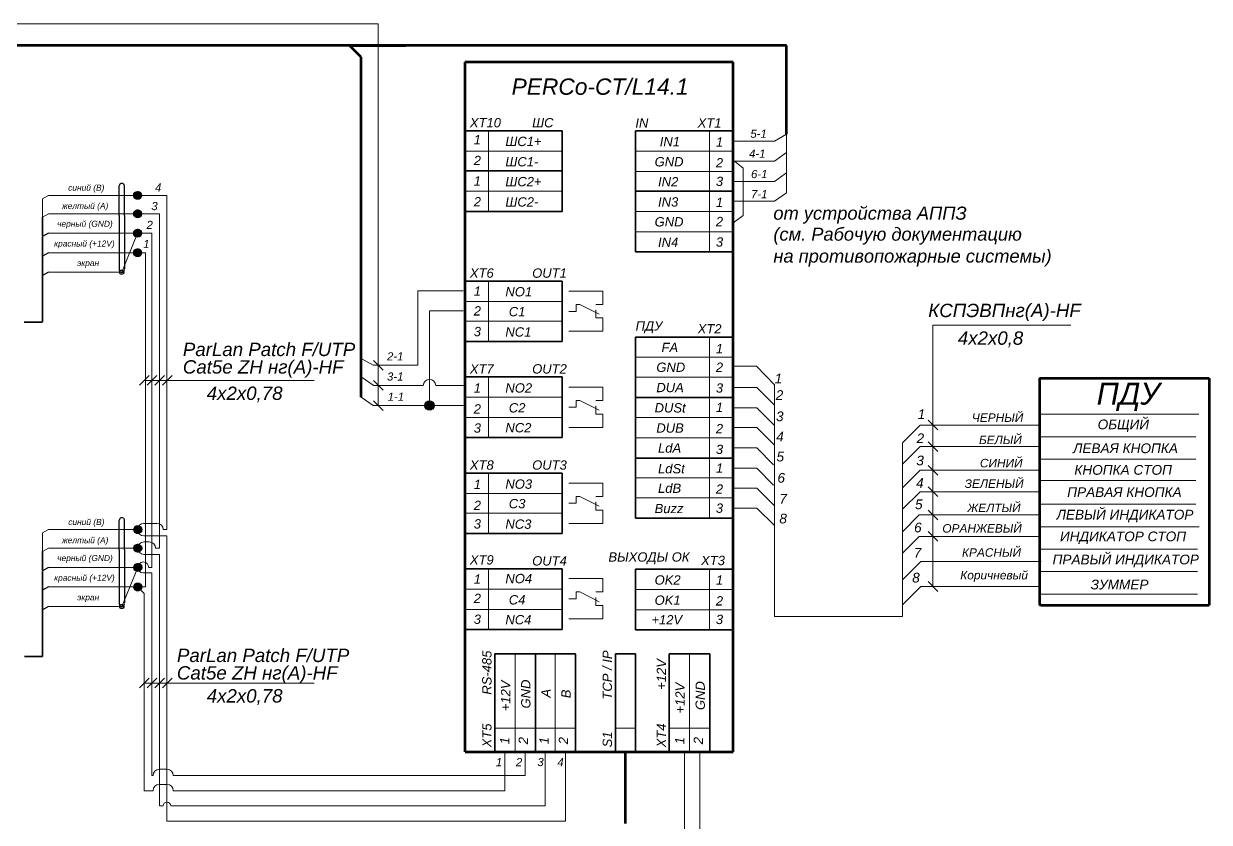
# Model space of a CAD drawing. Header units: millimetres. Extents: x -197802 to 287448, y -91833 to 169529.
# Drawn here: x 81030 to 107032, y -43158 to -25647 of the extents above; entities that cross this region are included whole.
import ezdxf

# ---------------------------------------------------------------- set-up
doc = ezdxf.new("R2010")
doc.units = ezdxf.units.MM
doc.linetypes.add('IMPORT-IMPORT-DASHED', pattern=[19.05, 12.7, -6.35])
doc.layers.add('СКУД', color=7, linetype='Continuous')
doc.styles.add('79', font='ariali.ttf', dxfattribs={"height": 1})
doc.styles.get("Standard").update_dxf_attribs({"font": 'arial.ttf'})

msp = doc.modelspace()

# ---------------------------------------------------------------- hatches: boundary and pattern name
at = {"layer": 'СКУД', "lineweight": 18, "true_color": 0x000000}
h = msp.add_hatch(dxfattribs=at)
h.set_pattern_fill('ANGLE', color=18, scale=0.8)
h.set_pattern_definition([(0, (63067.2775, 6662.5803), (0, 5.588), [4.064, -1.524]), (90, (63067.2775, 6662.5803), (-5.588, 3e-16), [4.064, -1.524])])
h.paths.add_polyline_path([(83442, -29410), (83529, -29410), (83616, -29410, -0.999967)])
h.paths.add_polyline_path([(83529, -29323, -0.414214), (83616, -29410), (83529, -29410)])
h.paths.add_polyline_path([(83529, -29323), (83529, -29410), (83442, -29410, -0.414233)])
h = msp.add_hatch(dxfattribs=at)
h.set_pattern_fill('ANGLE', color=18, scale=0.8)
h.set_pattern_definition([(0, (63067.2775, 6256.335), (0, 5.588), [4.064, -1.524]), (90, (63067.2775, 6256.335), (-5.588, 3e-16), [4.064, -1.524])])
h.paths.add_polyline_path([(83442, -29816), (83529, -29816), (83616, -29816, -0.999967)])
h.paths.add_polyline_path([(83529, -29729, -0.414214), (83616, -29816), (83529, -29816)])
h.paths.add_polyline_path([(83529, -29729), (83529, -29816), (83442, -29816, -0.414233)])
h = msp.add_hatch(dxfattribs=at)
h.set_pattern_fill('ANGLE', color=18, scale=0.8)
h.set_pattern_definition([(0, (63067.2775, 5832.568), (0, 5.588), [4.064, -1.524]), (90, (63067.2775, 5832.568), (-5.588, 3e-16), [4.064, -1.524])])
h.paths.add_polyline_path([(83442, -30240), (83529, -30240), (83616, -30240, -0.999967)])
h.paths.add_polyline_path([(83529, -30153, -0.414214), (83616, -30240), (83529, -30240)])
h.paths.add_polyline_path([(83529, -30153), (83529, -30240), (83442, -30240, -0.414233)])
h = msp.add_hatch(dxfattribs=at)
h.set_pattern_fill('ANGLE', color=18, scale=0.8)
h.set_pattern_definition([(0, (63067.2775, 5405.0287), (0, 5.588), [4.064, -1.524]), (90, (63067.2775, 5405.0287), (-5.588, 3e-16), [4.064, -1.524])])
h.paths.add_polyline_path([(83442, -30668), (83529, -30668), (83616, -30668, -0.999967)])
h.paths.add_polyline_path([(83529, -30580, -0.414214), (83616, -30668), (83529, -30668)])
h.paths.add_polyline_path([(83529, -30580), (83529, -30668), (83442, -30668, -0.414233)])
h = msp.add_hatch(dxfattribs=at)
h.set_pattern_fill('ANGLE', color=18, scale=0.924)
h.set_pattern_definition([(0, (57954.5533, 7643.402), (0, 6.45414), [4.69392, -1.76022]), (90, (57954.5533, 7643.402), (-6.45414, 4e-16), [4.69392, -1.76022])])
h.paths.add_polyline_path([(89829, -34020), (89930, -34020), (90030, -34020, -0.999967)])
h.paths.add_polyline_path([(89930, -33920, -0.414214), (90030, -34020), (89930, -34020)])
h.paths.add_polyline_path([(89930, -33920), (89930, -34020), (89829, -34020, -0.414233)])
h = msp.add_hatch(dxfattribs=at)
h.set_pattern_fill('ANGLE', color=18, scale=0.8)
h.set_pattern_definition([(0, (51756.174, -667.837), (0, 5.588), [4.064, -1.524]), (90, (51756.174, -667.837), (-5.588, 3e-16), [4.064, -1.524])])
h.paths.add_polyline_path([(83443, -36740), (83531, -36740), (83618, -36740, -0.999967)])
h.paths.add_polyline_path([(83531, -36653, -0.414214), (83618, -36740), (83531, -36740)])
h.paths.add_polyline_path([(83531, -36653), (83531, -36740), (83443, -36740, -0.414233)])
h = msp.add_hatch(dxfattribs=at)
h.set_pattern_fill('ANGLE', color=18, scale=0.8)
h.set_pattern_definition([(0, (51756.174, -1074.082), (0, 5.588), [4.064, -1.524]), (90, (51756.174, -1074.082), (-5.588, 3e-16), [4.064, -1.524])])
h.paths.add_polyline_path([(83443, -37147), (83531, -37147), (83618, -37147, -0.999967)])
h.paths.add_polyline_path([(83531, -37060, -0.414214), (83618, -37147), (83531, -37147)])
h.paths.add_polyline_path([(83531, -37060), (83531, -37147), (83443, -37147, -0.414233)])
h = msp.add_hatch(dxfattribs=at)
h.set_pattern_fill('ANGLE', color=18, scale=0.8)
h.set_pattern_definition([(0, (51756.174, -1497.849), (0, 5.588), [4.064, -1.524]), (90, (51756.174, -1497.849), (-5.588, 3e-16), [4.064, -1.524])])
h.paths.add_polyline_path([(83443, -37570), (83531, -37570), (83618, -37570, -0.999967)])
h.paths.add_polyline_path([(83531, -37483, -0.414214), (83618, -37570), (83531, -37570)])
h.paths.add_polyline_path([(83531, -37483), (83531, -37570), (83443, -37570, -0.414233)])
h = msp.add_hatch(dxfattribs=at)
h.set_pattern_fill('ANGLE', color=18, scale=0.8)
h.set_pattern_definition([(0, (51756.174, -1925.3886), (0, 5.588), [4.064, -1.524]), (90, (51756.174, -1925.3886), (-5.588, 3e-16), [4.064, -1.524])])
h.paths.add_polyline_path([(83443, -37998), (83531, -37998), (83618, -37998, -0.999967)])
h.paths.add_polyline_path([(83531, -37911, -0.414214), (83618, -37998), (83531, -37998)])
h.paths.add_polyline_path([(83531, -37911), (83531, -37998), (83443, -37998, -0.414233)])

# ---------------------------------------------------------------- linework, layer by layer
at = {"layer": 'СКУД', "color": 18, "lineweight": 18, "true_color": 0x000000}
for p, q in [((88806, -25647), (72383, -25647)), ((88806, -34020), (88806, -25647)), ((81573, -30240), (81440, -30313)), ((83529, -30240), (81573, -30240)), ((101834, -32259), (103998, -32259)), ((88700, -33029), (88912, -33241)), ((83778, -33363), (83566, -33575)), ((83672, -33469), (85086, -33469)), ((83949, -33363), (83737, -33575)), ((84116, -33363), (83904, -33575)), ((84283, -33363), (84071, -33575)), ((85086, -33469), (86497, -33469)), ((85992, -33469), (87403, -33469)), ((88700, -33469), (88912, -33682)), ((88700, -33914), (88912, -34127)), ((100863, -34342), (101075, -34554)), ((100863, -34812), (101075, -35024)), ((100863, -35332), (101075, -35544)), ((100863, -35802), (101075, -36014)), ((100863, -36311), (101075, -36523)), ((100863, -36781), (101075, -36994)), ((81575, -37570), (81441, -37644)), ((83531, -37570), (81575, -37570)), ((100863, -37881), (101075, -38094)), ((83778, -39998), (83566, -40210)), ((83949, -39998), (83737, -40210)), ((84116, -39998), (83904, -40210)), ((84283, -39998), (84071, -40210)), ((83672, -40104), (85086, -40104)), ((85086, -40104), (86497, -40104)), ((85992, -40104), (87403, -40104))]:
    msp.add_line(p, q, dxfattribs=at)
at = {"layer": 'СКУД', "lineweight": 18}
for p, q in [((97761, -28470), (97761, -28070)), ((88694, -33135), (88715, -33135)), ((88694, -33575), (88700, -33580)), ((88700, -33580), (88715, -33580))]:
    msp.add_line(p, q, dxfattribs=at)
at = {"layer": 'СКУД', "color": 7, "lineweight": 18}
for p, q in [((96939, -28219), (97498, -28219)), ((96939, -28658), (97498, -28658)), ((96939, -29103), (97498, -29103)), ((96939, -29539), (97498, -29539)), ((83529, -30240), (83180, -31095)), ((81441, -36846), (81441, -37220)), ((83531, -37570), (83181, -38426))]:
    msp.add_line(p, q, dxfattribs=at)
at = {"layer": 'СКУД', "color": 7, "linetype": 'IMPORT-IMPORT-DASHED'}
for p, q in [((83123, -29472), (83123, -29211)), ((83240, -29476), (83240, -29214)), ((83123, -29851), (83123, -29472)), ((83240, -29852), (83240, -29476)), ((83123, -30872), (83123, -31033)), ((83240, -30872), (83240, -31019)), ((83240, -31019), (83240, -31022)), ((83124, -36803), (83124, -36541)), ((83242, -36806), (83242, -36544)), ((83124, -37182), (83124, -36803)), ((83242, -37183), (83242, -36806)), ((83124, -38203), (83124, -38363)), ((83242, -38203), (83242, -38350)), ((83242, -38350), (83242, -38353))]:
    msp.add_line(p, q, dxfattribs=at)
at = {"layer": 'СКУД', "color": 5, "lineweight": 18}
for p, q in [((81573, -29410), (81440, -29483)), ((81573, -29410), (81440, -29483)), ((81440, -29483), (81440, -29857)), ((81440, -29483), (81440, -29857)), ((81440, -29515), (81440, -29889)), ((83529, -29410), (81573, -29410)), ((83529, -29410), (84171, -29410)), ((84171, -29410), (84171, -29613)), ((84171, -29613), (84171, -35800)), ((83668, -36603), (83951, -36603)), ((81575, -36740), (81441, -36814)), ((81575, -36740), (81441, -36814)), ((83531, -36740), (81575, -36740)), ((83668, -36877), (83951, -36877)), ((84088, -36740), (84171, -36740)), ((84172, -36944), (84172, -43130)), ((92911, -41615), (92911, -42206)), ((92911, -42871), (92911, -42206)), ((92911, -43130), (92911, -42871)), ((92293, -43130), (92911, -43130))]:
    msp.add_line(p, q, dxfattribs=at)
at = {"layer": 'СКУД', "color": 40, "lineweight": 18, "true_color": 0xf8d731}
for p, q in [((81573, -29816), (81440, -29889)), ((83347, -29816), (83529, -29816)), ((81575, -37147), (81441, -37220)), ((83348, -37147), (83531, -37147)), ((83668, -37009), (83784, -37009)), ((83922, -37147), (84006, -37147)), ((83668, -37283), (83951, -37283)), ((83951, -37283), (84006, -37283)), ((84006, -37283), (84006, -37288)), ((84006, -37288), (84006, -42798)), ((92470, -41874), (92470, -41615)), ((92470, -42538), (92470, -41874)), ((92470, -42798), (92470, -42538))]:
    msp.add_line(p, q, dxfattribs=at)
at = {"layer": 'СКУД', "color": 18, "true_color": 0x000000}
for p, q in [((81573, -30240), (81440, -30313)), ((81575, -37570), (81441, -37644))]:
    msp.add_line(p, q, dxfattribs=at)
at = {"layer": 'СКУД', "color": 241, "lineweight": 18, "true_color": 0xf7abae}
for p, q in [((83838, -30381), (83838, -35466)), ((83838, -35466), (83838, -37570)), ((83651, -37690), (83839, -37690)), ((83838, -37570), (83770, -37570)), ((83839, -37690), (83839, -37712)), ((83839, -37712), (83839, -42134)), ((92029, -41615), (92029, -42134)), ((95857, -42189), (95857, -41615)), ((84006, -41996), (84172, -41996)), ((83868, -42134), (83839, -42134)), ((95857, -42853), (95857, -42189)), ((95857, -43112), (95857, -42853)), ((95857, -43130), (95857, -43112)), ((95857, -43130), (95857, -43434))]:
    msp.add_line(p, q, dxfattribs=at)
at = {"layer": 'СКУД', "color": 1}
for p, q in [((81573, -30668), (81440, -30741)), ((81575, -37998), (81441, -38071))]:
    msp.add_line(p, q, dxfattribs=at)
at = {"layer": 'СКУД', "color": 1, "lineweight": 18}
for p, q in [((83529, -30668), (83347, -30668)), ((83529, -30668), (83700, -30668)), ((83700, -30668), (83700, -30809)), ((83700, -35299), (83700, -30809)), ((83701, -37998), (83700, -35299)), ((83531, -37998), (83348, -37998)), ((83531, -37998), (83701, -37998)), ((83672, -38139), (83672, -42466)), ((91584, -41615), (91584, -42466)), ((95522, -42189), (95522, -41615)), ((84006, -42328), (84172, -42328)), ((95522, -42853), (95522, -42189)), ((83868, -42466), (83672, -42466)), ((84310, -42466), (91584, -42466)), ((95522, -43112), (95522, -42853)), ((95522, -43130), (95522, -43112)), ((95522, -43130), (95522, -43480))]:
    msp.add_line(p, q, dxfattribs=at)
at = {"layer": 'СКУД', "color": 7}
for p, q in [((81573, -31095), (81440, -31168)), ((81575, -38426), (81441, -38499))]:
    msp.add_line(p, q, dxfattribs=at)
at = {"layer": 'СКУД', "color": 7, "lineweight": 15}
for p, q in [((96627, -33157), (96589, -33157)), ((97098, -33157), (96627, -33157))]:
    msp.add_line(p, q, dxfattribs=at)
at = {"layer": 'СКУД', "color": 7, "lineweight": 20}
for p, q in [((96593, -33622), (97112, -33622)), ((97494, -36217), (97494, -33563)), ((96593, -34067), (97112, -34067)), ((96593, -34504), (97112, -34504)), ((96593, -34949), (97112, -34949)), ((96593, -35394), (97112, -35394)), ((96593, -35830), (97112, -35830)), ((96593, -36266), (97112, -36266))]:
    msp.add_line(p, q, dxfattribs=at)
at = {"layer": 'СКУД', "color": 7, "lineweight": 53}
msp.add_line((94228, -42189), (94228, -41615), dxfattribs=at)
at = {"layer": 'СКУД', "lineweight": 53}
for points in [[(91967, -26126), (71781, -26126), (71781, -38495)], [(88432, -33833), (88432, -26490)]]:
    msp.add_lwpolyline(points, dxfattribs=at)
at = {"layer": 'СКУД', "color": 7, "lineweight": 53}
for points in [[(88432, -26383), (88174, -26126)], [(88174, -26126), (89409, -26126)], [(97202, -26126), (89409, -26126)], [(97761, -26126), (89968, -26126)], [(97761, -28070), (97761, -26126)], [(88432, -26490), (88432, -26383)], [(94228, -42853), (94228, -42189)], [(94228, -43112), (94228, -42853)], [(94228, -43185), (94228, -43112)]]:
    msp.add_lwpolyline(points, dxfattribs=at)
at = {"layer": 'СКУД', "color": 7, "lineweight": 70}
for points in [[(90704, -26490), (90704, -41615)], [(96593, -26490), (90704, -26490)], [(96593, -41615), (96593, -26490)], [(90711, -41615), (96593, -41615)]]:
    msp.add_lwpolyline(points, dxfattribs=at)
at = {"layer": 'СКУД', "color": 7, "lineweight": 35}
for points in [[(90704, -27995), (92843, -27995)], [(92843, -28440), (92843, -27995)], [(94445, -28440), (94445, -27995)], [(94445, -27995), (96593, -27995)], [(92843, -28876), (92843, -28440)], [(94445, -28885), (94445, -28440)], [(92843, -28876), (90704, -28876)], [(92843, -29321), (92843, -28876)], [(94445, -29321), (94445, -28885)], [(92843, -29766), (92843, -29321)], [(96593, -29321), (94445, -29321)], [(94445, -29766), (94445, -29321)], [(81440, -30313), (81440, -29889)], [(90704, -29766), (92843, -29766)], [(94445, -30211), (94445, -29766)], [(81440, -30324), (81440, -32193)], [(94445, -30647), (94445, -30211)], [(94445, -30647), (96593, -30647)], [(90704, -31291), (92843, -31291)], [(92843, -31736), (92843, -31291)], [(92843, -32172), (92843, -31736)], [(81438, -32193), (81042, -32193)], [(92843, -32617), (92843, -32172)], [(92843, -32617), (90704, -32617)], [(96593, -32518), (94445, -32518)], [(94445, -32955), (94445, -32518)], [(94445, -33400), (94445, -32955)], [(90704, -33391), (92843, -33391)], [(92843, -33836), (92843, -33391)], [(94445, -33845), (94445, -33400)], [(92843, -34281), (92843, -33836)], [(96593, -33845), (94445, -33845)], [(94445, -34281), (94445, -33845)], [(92843, -34718), (92843, -34281)], [(94445, -34726), (94445, -34281)], [(92843, -34718), (90704, -34718)], [(94445, -35171), (94445, -34726)], [(96593, -35171), (94445, -35171)], [(94445, -35608), (94445, -35171)], [(92843, -35500), (90704, -35500)], [(92843, -35945), (92843, -35500)], [(94445, -36044), (94445, -35608)], [(92843, -36382), (92843, -35945)], [(94445, -36489), (94445, -36044)], [(92843, -36827), (92843, -36382)], [(94445, -36489), (96593, -36489)], [(92843, -36827), (90704, -36827)], [(81441, -37644), (81441, -37220)], [(81441, -37655), (81441, -39524)], [(90704, -37601), (92843, -37601)], [(92843, -38046), (92843, -37601)], [(94445, -38054), (94445, -37609)], [(94445, -37609), (96593, -37609)], [(92843, -38491), (92843, -38046)], [(94445, -38499), (94445, -38054)], [(92843, -38927), (92843, -38491)], [(94445, -38936), (94445, -38499)], [(90704, -38927), (92843, -38927)], [(96593, -38936), (94445, -38936)], [(91363, -39467), (91808, -39467)], [(91363, -41615), (91363, -39467)], [(91808, -39467), (92253, -39467)], [(92253, -39467), (92253, -41615)], [(92253, -39467), (92689, -39467)], [(92689, -39467), (93134, -39467)], [(93134, -41615), (93134, -39467)], [(94006, -39467), (94450, -39467)], [(94006, -41615), (94006, -39467)], [(94450, -39467), (94450, -41615)], [(95189, -39467), (95634, -39467)], [(95189, -41615), (95189, -39467)], [(95634, -39467), (96079, -39467)], [(96079, -39467), (96079, -41615)], [(81440, -39524), (81044, -39524)]]:
    msp.add_lwpolyline(points, dxfattribs=at)
at = {"layer": 'СКУД', "color": 7, "lineweight": 18}
for points in [[(91223, -27995), (91223, -28440)], [(96073, -27995), (96073, -28440)], [(97498, -28219), (97761, -28070)], [(96620, -28219), (96939, -28219)], [(90704, -28440), (92843, -28440)], [(91223, -28440), (91223, -28876)], [(94445, -28440), (96593, -28440)], [(96073, -28440), (96073, -28885)], [(97498, -28658), (97761, -28470)], [(97761, -28470), (97761, -29352)], [(96620, -28658), (96809, -28815), (96809, -29852), (96593, -30015)], [(96620, -28658), (96939, -28658)], [(91223, -28876), (91223, -29321)], [(96593, -28885), (94445, -28885)], [(96073, -28885), (96073, -29321)], [(96620, -29103), (96939, -29103)], [(97498, -29103), (97761, -28915)], [(92843, -29321), (90704, -29321)], [(91223, -29321), (91223, -29766)], [(96073, -29321), (96073, -29766)], [(97498, -29539), (97761, -29352)], [(96620, -29539), (96939, -29539)], [(94445, -29766), (96593, -29766)], [(96073, -29766), (96073, -30211)], [(96593, -30211), (94445, -30211)], [(96073, -30211), (96073, -30647)], [(81573, -31095), (83180, -31095)], [(91223, -31291), (91223, -31736)], [(90665, -31503), (89672, -31503)], [(89672, -31503), (89672, -33135)], [(89930, -31940), (89930, -34020)], [(90665, -31940), (89934, -31940)], [(92843, -31736), (90704, -31736)], [(91223, -31736), (91223, -32172)], [(90704, -32172), (92843, -32172)], [(91223, -32172), (91223, -32617)], [(96073, -32518), (96073, -32955)], [(88694, -33135), (88432, -32985)], [(94445, -32955), (96593, -32955)], [(96073, -32955), (96073, -33400)], [(88715, -33135), (89672, -33135)], [(88694, -33575), (88432, -33388)], [(91223, -33391), (91223, -33836)], [(94445, -33400), (96593, -33400)], [(96073, -33400), (96073, -33845)], [(88715, -33580), (89792, -33580)], [(90067, -33580), (90685, -33580)], [(88694, -34020), (88432, -33833)], [(88694, -34020), (90680, -34020)], [(90704, -33836), (92843, -33836)], [(91223, -33836), (91223, -34281)], [(96073, -33845), (96073, -34281)], [(90704, -34281), (92843, -34281)], [(91223, -34281), (91223, -34718)], [(96593, -34281), (94445, -34281)], [(96073, -34281), (96073, -34726)], [(94445, -34726), (96593, -34726)], [(96073, -34726), (96073, -35171)], [(96073, -35171), (96073, -35608)], [(91223, -35500), (91223, -35945)], [(94445, -35608), (96593, -35608)], [(96073, -35608), (96073, -36044)], [(90704, -35945), (92843, -35945)], [(91223, -35945), (91223, -36382)], [(96593, -36044), (94445, -36044)], [(96073, -36044), (96073, -36489)], [(90704, -36382), (92843, -36382)], [(91223, -36382), (91223, -36827)], [(81441, -36814), (81441, -37276)], [(91223, -37601), (91223, -38046)], [(96073, -37609), (96073, -38054)], [(90704, -38046), (92843, -38046)], [(91223, -38046), (91223, -38491)], [(96593, -38054), (94445, -38054)], [(96073, -38054), (96073, -38499)], [(81575, -38426), (83181, -38426)], [(92843, -38491), (90704, -38491)], [(91223, -38491), (91223, -38927)], [(94445, -38499), (96593, -38499)], [(96073, -38499), (96073, -38936)], [(91808, -41615), (91808, -39467)], [(92689, -39467), (92689, -41615)], [(95634, -41615), (95634, -39467)], [(91808, -41096), (91363, -41096)], [(92253, -41096), (91808, -41096)], [(92689, -41096), (92253, -41096)], [(93134, -41096), (92689, -41096)], [(94450, -41096), (94006, -41096)], [(95634, -41096), (95189, -41096)], [(96079, -41096), (95634, -41096)]]:
    msp.add_lwpolyline(points, dxfattribs=at)
at = {"layer": 'СКУД', "color": 5, "lineweight": 18}
for points in [[(81573, -29410), (83347, -29410)], [(84171, -35800), (84171, -36740)], [(81575, -36740), (83348, -36740)], [(83951, -36877), (84172, -36877), (84172, -36944)], [(84088, -36740), (84171, -36740)], [(92293, -43130), (84172, -43130)]]:
    msp.add_lwpolyline(points, dxfattribs=at)
at = {"layer": 'СКУД', "color": 40, "lineweight": 18, "true_color": 0xf8d731}
for points in [[(81573, -29816), (83347, -29816)], [(83529, -29816), (84006, -29816)], [(84006, -37147), (84006, -29816), (84004, -29816)], [(81575, -37147), (83348, -37147)], [(84089, -42798), (84006, -42798)], [(92470, -42798), (84256, -42798)]]:
    msp.add_lwpolyline(points, dxfattribs=at)
at = {"layer": 'СКУД', "color": 7, "linetype": 'IMPORT-IMPORT-DASHED'}
for points in [[(83123, -29851), (83123, -30872)], [(83240, -29852), (83240, -30872)], [(83124, -37182), (83124, -38203)], [(83242, -37183), (83242, -38203)]]:
    msp.add_lwpolyline(points, dxfattribs=at)
at = {"layer": 'СКУД', "color": 18, "lineweight": 18, "true_color": 0x000000}
for points in [[(81573, -30240), (83347, -30240)], [(100969, -37988), (100969, -32259), (103998, -32259)], [(81575, -37570), (83348, -37570)]]:
    msp.add_lwpolyline(points, dxfattribs=at)
at = {"layer": 'СКУД', "color": 241, "lineweight": 18, "true_color": 0xf7abae}
for points in [[(83529, -30240), (83838, -30240), (83838, -30381)], [(92029, -42134), (84310, -42134)]]:
    msp.add_lwpolyline(points, dxfattribs=at)
at = {"layer": 'СКУД', "color": 1, "lineweight": 18}
for points in [[(81573, -30668), (83347, -30668)], [(81575, -37998), (83348, -37998)], [(83531, -37998), (83672, -38139)]]:
    msp.add_lwpolyline(points, dxfattribs=at)
at = {"layer": 'СКУД', "color": 7, "lineweight": 9}
for points in [[(93733, -31509), (92989, -31509)], [(93733, -31800), (93733, -31509)], [(93143, -31954), (92989, -31954)], [(93143, -31800), (93143, -31954)], [(93228, -31800), (93143, -31800)], [(93228, -31800), (93143, -31800)], [(93648, -32014), (93228, -31800)], [(93579, -31800), (93733, -31800)], [(93579, -31800), (93733, -31800)], [(93579, -32099), (93579, -31920)], [(93579, -32099), (93733, -32099)], [(93579, -32099), (93733, -32099)], [(93733, -32099), (93733, -32390)], [(93733, -32390), (92989, -32390)], [(93733, -33618), (92989, -33618)], [(93733, -33909), (93733, -33618)], [(93143, -34054), (92989, -34054)], [(93143, -33909), (93143, -34054)], [(93228, -33909), (93143, -33909)], [(93228, -33909), (93143, -33909)], [(93648, -34123), (93228, -33909)], [(93579, -33909), (93733, -33909)], [(93579, -33909), (93733, -33909)], [(93579, -34209), (93579, -34029)], [(93579, -34209), (93733, -34209)], [(93579, -34209), (93733, -34209)], [(93733, -34209), (93733, -34499)], [(93733, -34499), (92989, -34499)], [(93733, -35723), (92989, -35723)], [(93733, -36014), (93733, -35723)], [(93143, -36014), (93143, -36159)], [(93228, -36014), (93143, -36014)], [(93228, -36014), (93143, -36014)], [(93648, -36228), (93228, -36014)], [(93579, -36014), (93733, -36014)], [(93579, -36014), (93733, -36014)], [(93579, -36313), (93579, -36134)], [(93143, -36159), (92989, -36159)], [(93579, -36313), (93733, -36313)], [(93579, -36313), (93733, -36313)], [(93733, -36313), (93733, -36604)], [(93733, -36604), (92989, -36604)], [(93733, -37815), (92989, -37815)], [(93733, -38106), (93733, -37815)], [(93143, -38106), (93143, -38260)], [(93228, -38106), (93143, -38106)], [(93228, -38106), (93143, -38106)], [(93648, -38320), (93228, -38106)], [(93579, -38106), (93733, -38106)], [(93579, -38106), (93733, -38106)], [(93143, -38260), (92989, -38260)], [(93579, -38405), (93579, -38226)], [(93579, -38405), (93733, -38405)], [(93579, -38405), (93733, -38405)], [(93733, -38405), (93733, -38696)], [(93733, -38696), (92989, -38696)]]:
    msp.add_lwpolyline(points, dxfattribs=at)
at = {"layer": 'СКУД', "color": 7, "lineweight": 20}
for points in [[(97494, -33564), (97098, -33157)], [(97494, -34009), (97112, -33622)], [(97494, -34454), (97112, -34067)], [(97494, -34891), (97112, -34504)], [(100306, -34835), (100689, -34448)], [(100306, -34835), (100306, -38645), (97494, -38645), (97494, -36217)], [(97476, -35317), (97112, -34949)], [(100306, -35305), (100689, -34918)], [(100689, -34918), (103325, -34918)], [(97476, -35762), (97112, -35394)], [(100306, -35825), (100689, -35438)], [(97494, -36217), (97112, -35830)], [(100306, -36295), (100689, -35908)], [(97494, -36653), (97112, -36266)], [(100306, -36786), (100670, -36417)], [(100306, -37256), (100670, -36888)], [(100306, -37843), (100708, -37438)], [(100306, -38393), (100708, -37988)]]:
    msp.add_lwpolyline(points, dxfattribs=at)
at = {"layer": 'СКУД', "color": 7, "lineweight": 60}
for points in [[(103307, -33418), (103307, -38398)], [(103307, -33418), (107032, -33418)], [(107032, -33418), (107032, -38398)], [(103346, -38398), (103307, -38398)], [(103346, -38398), (107032, -38398)]]:
    msp.add_lwpolyline(points, dxfattribs=at)
at = {"layer": 'СКУД', "color": 7, "lineweight": 15}
for points in [[(103335, -34211), (106800, -34211)], [(103307, -34702), (106734, -34702)], [(103307, -35192), (106734, -35192)], [(103307, -35662), (106734, -35662)], [(103307, -36182), (106734, -36182)], [(103342, -36682), (106808, -36682)], [(103307, -37172), (106773, -37172)], [(103307, -37662), (106773, -37662)], [(103307, -38152), (106773, -38152)]]:
    msp.add_lwpolyline(points, dxfattribs=at)
at = {"layer": 'СКУД', "color": 18, "lineweight": 20, "true_color": 0x000000}
msp.add_lwpolyline([(100689, -34448), (103325, -34448)], dxfattribs=at)
at = {"layer": 'СКУД', "color": 5, "lineweight": 20}
msp.add_lwpolyline([(100689, -35438), (103325, -35438)], dxfattribs=at)
at = {"layer": 'СКУД', "color": 3, "lineweight": 20}
msp.add_lwpolyline([(100689, -35908), (103325, -35908)], dxfattribs=at)
at = {"layer": 'СКУД', "color": 40, "lineweight": 20, "true_color": 0xf8d731}
msp.add_lwpolyline([(100670, -36417), (103307, -36417)], dxfattribs=at)
at = {"layer": 'СКУД', "color": 30, "lineweight": 20, "true_color": 0xf26722}
msp.add_lwpolyline([(100670, -36888), (103307, -36888)], dxfattribs=at)
at = {"layer": 'СКУД', "color": 1, "lineweight": 20}
msp.add_lwpolyline([(100708, -37438), (103345, -37438)], dxfattribs=at)
at = {"layer": 'СКУД', "color": 32, "lineweight": 20, "true_color": 0xcd6928}
msp.add_lwpolyline([(100708, -37988), (103307, -37988)], dxfattribs=at)
at = {"layer": 'СКУД', "color": 18, "true_color": 0x000000}
for centre, radius in [((83529, -29410), 87.1), ((83529, -29816), 87.1), ((83529, -30240), 87.1), ((83529, -30668), 87.1), ((89930, -34020), 101), ((83531, -36740), 87.1), ((83531, -37147), 87.1), ((83531, -37570), 87.1), ((83531, -37998), 87.1)]:
    msp.add_circle(centre, radius, dxfattribs=at)
at = {"layer": 'СКУД', "color": 7, "lineweight": 18}
for centre, radius in [((83529, -29410), 29.7), ((83529, -29816), 29.7), ((83529, -30240), 29.7), ((83529, -30668), 29.7), ((89930, -34020), 34.3), ((83531, -36740), 29.7), ((83531, -37147), 29.7), ((83531, -37570), 29.7), ((83531, -37998), 29.7)]:
    msp.add_circle(centre, radius, dxfattribs=at)
at = {"layer": 'СКУД'}
for centre in [(83180, -31095), (83181, -38426)]:
    msp.add_circle(centre, 46.6, dxfattribs=at)
at = {"layer": 'СКУД', "color": 7, "lineweight": 18}
msp.add_arc((89930, -33580), 138, 0, 180, dxfattribs=at)
at = {"layer": 'СКУД', "color": 5, "lineweight": 18}
for centre, start, end in [((83668, -36740), 90, 180), ((83951, -36740), 0, 90), ((83668, -36739), 180, 270)]:
    msp.add_arc(centre, 138, start, end, dxfattribs=at)
at = {"layer": 'СКУД', "color": 40, "lineweight": 18, "true_color": 0xf8d731}
for centre, radius, start, end in [((83668, -37147), 138, 90, 180), ((83668, -37146), 138, 180, 270), ((83784, -37147), 138, 0, 90), ((84172, -42798), 83.4, 0, 180)]:
    msp.add_arc(centre, radius, start, end, dxfattribs=at)
at = {"layer": 'СКУД', "color": 241, "lineweight": 18, "true_color": 0xf7abae}
for centre, radius, start, end in [((83651, -37570), 120, 0, 180), ((83651, -37570), 120, 180, 270), ((84006, -42134), 138, 90, 180), ((84172, -42134), 138, 0, 90)]:
    msp.add_arc(centre, radius, start, end, dxfattribs=at)
at = {"layer": 'СКУД', "color": 1, "lineweight": 18}
for centre, start, end in [((84006, -42466), 90, 180), ((84172, -42466), 0, 90)]:
    msp.add_arc(centre, 138, start, end, dxfattribs=at)
at = {"layer": 'СКУД', "color": 7, "linetype": 'IMPORT-IMPORT-DASHED'}
for points in [[(83240, -29214), (83241, -29125), (83129, -29129), (83123, -29211)], [(83123, -31033), (83124, -31118), (83234, -31114), (83240, -31033)], [(83242, -36544), (83243, -36456), (83130, -36459), (83124, -36541)], [(83124, -38363), (83126, -38449), (83235, -38444), (83242, -38363)]]:
    msp.add_open_spline(points, degree=3, dxfattribs=at)
at = {"layer": 'СКУД', "lineweight": 0}
msp.add_open_spline([(89988, -34030), (89988, -34060), (89964, -34084), (89934, -34084), (89905, -34084), (89881, -34060), (89881, -34030), (89881, -34001), (89905, -33977), (89934, -33977), (89964, -33977), (89988, -34001), (89988, -34030)], degree=3, knots=[0, 0, 0, 0, 1, 1, 1, 2, 2, 2, 3, 3, 3, 4, 4, 4, 4], dxfattribs=at)

# ---------------------------------------------------------------- texts
at = {"layer": 'СКУД', "color": 7, "style": '79'}
for s, p in [('от устройства АППЗ', (97472, -29944)), ('(см. Рабочую документацию', (97472, -30404)), ('на противопожарные системы)', (97472, -30885))]:
    msp.add_text(s, height=286.67, dxfattribs=at).set_placement(p)
at = {"layer": 'СКУД', "color": 7}
for s, insert, char_height, attachment_point in [('{\\fArial|b0|i1|c204|p34;PERCo-CT/L14.1}', (91730, -27210), 357.29, 7), ('\\fArial|b0|i1|c0|p34;\\W1;XT10', (90815, -27923), 204.17, 7), ('\\fArial|b0|i1|c0|p34;\\W1;ШС', (92181, -27923), 204.17, 7), ('\\fArial|b0|i1|c0|p34;\\W1;IN', (94445, -27923), 204.17, 7), ('\\fArial|b0|i1|c0|p34;\\W1;XT1', (95811, -27923), 204.17, 7), ('{\\fArial|b0|i1|c204|p34;5-1}', (96967, -28150), 178.65, 7), ('\\fArial|b0|i1|c0|p34;\\W1;1', (90900, -28290), 204.17, 7), ('\\fArial|b0|i1|c0|p34;\\W1;ШС1+', (91594, -28333), 204.17, 7), ('\\fArial|b0|i1|c0|p34;\\W1;IN1', (94980, -28333), 204.17, 7), ('\\fArial|b0|i1|c0|p34;\\W1;1', (96210, -28341), 204.17, 7), ('\\fArial|b0|i1|c0|p34;\\W1;2', (90900, -28748), 204.17, 7), ('\\fArial|b0|i1|c0|p34;\\W1;ШС1-', (91594, -28778), 204.17, 7), ('\\fArial|b0|i1|c0|p34;\\W1;GND', (94867, -28778), 204.17, 7), ('\\fArial|b0|i1|c0|p34;\\W1;2', (96210, -28798), 204.17, 7), ('{\\fArial|b0|i1|c204|p34;6-1}', (96982, -29035), 178.65, 7), ('\\fArial|b0|i1|c0|p34;\\W1;1', (90900, -29195), 204.17, 7), ('\\fArial|b0|i1|c0|p34;\\W1;ШС2+', (91594, -29214), 204.17, 7), ('\\fArial|b0|i1|c0|p34;\\W1;IN2', (94942, -29214), 204.17, 7), ('\\fArial|b0|i1|c0|p34;\\W1;3', (96210, -29208), 204.17, 7), ('\\fArial|b0|i1|c0|p34;\\W1;синий (B)', (82800, -29348), 131.44, 9), ('\\fArial|b0|i1|c0|p34;\\W1;4', (83910, -29328), 178.65, 7), ('{\\fArial|b0|i1|c204|p34;7-1}', (96982, -29472), 178.65, 7), ('\\fArial|b0|i1|c0|p34;\\W1;желтый (A)', (82886, -29746), 131.44, 9), ('\\fArial|b0|i1|c0|p34;\\W1;3', (83829, -29737), 178.65, 7), ('\\fArial|b0|i1|c0|p34;\\W1;2', (90900, -29652), 204.17, 7), ('\\fArial|b0|i1|c0|p34;\\W1;ШС2-', (91594, -29659), 204.17, 7), ('\\fArial|b0|i1|c0|p34;\\W1;IN3', (94942, -29659), 204.17, 7), ('\\fArial|b0|i1|c0|p34;\\W1;1', (96210, -29665), 204.17, 7), ('\\fArial|b0|i1|c0|p34;\\W1;GND', (94867, -30095), 204.17, 7), ('\\fArial|b0|i1|c0|p34;\\W1;2', (96210, -30087), 204.17, 7), ('\\fArial|b0|i1|c0|p34;\\W1;черный (GND)', (82982, -30139), 131.44, 9), ('\\fArial|b0|i1|c0|p34;\\W1;2', (83723, -30148), 178.65, 7), ('\\fArial|b0|i1|c0|p34;\\W1;красный (+12V)', (83025, -30572), 131.44, 9), ('\\fArial|b0|i1|c0|p34;\\W1;1', (83650, -30568), 178.65, 7), ('\\fArial|b0|i1|c0|p34;\\W1;IN4', (94942, -30540), 204.17, 7), ('\\fArial|b0|i1|c0|p34;\\W1;3', (96210, -30538), 204.17, 7), ('{\\fArial|b0|i1|c204|p34;экран}', (82684, -31000), 131.44, 9), ('\\fArial|b0|i1|c0|p34;\\W1;XT6', (90815, -31220), 204.17, 7), ('\\fArial|b0|i1|c0|p34;\\W1;OUT1', (92181, -31220), 204.17, 7), ('\\fArial|b0|i1|c0|p34;\\W1;1', (90900, -31613), 204.17, 7), ('\\fArial|b0|i1|c0|p34;\\W1;NO1', (91594, -31629), 204.17, 7), ('\\fArial|b0|i1|c0|p34;\\W1;2', (90900, -32045), 204.17, 7), ('\\fArial|b0|i1|c0|p34;\\W1;С1', (91669, -32065), 204.17, 7), ('{\\fArial|b0|i1|c204|p34;КСПЭВПнг(А)-HF}', (100868, -32169), 293.39, 7), ('\\fArial|b0|i1|c0|p34;\\W1;ПДУ', (94450, -32433), 204.17, 7), ('\\fArial|b0|i1|c0|p34;\\W1;XT2', (95811, -32439), 204.17, 7), ('\\fArial|b0|i1|c0|p34;\\W1;3', (90900, -32502), 204.17, 7), ('\\fArial|b0|i1|c0|p34;\\W1;NС1', (91594, -32510), 204.17, 7), ('{\\fArial|b0|i1|c204|p34;4х2х0,8}', (101517, -32741), 293.39, 7), ('{\\fArial|b0|i1|c204|p34;ParLan Patch F/UTP }', (84520, -32939), 293.39, 7), ('\\fArial|b0|i1|c0|p34;\\W1;FA', (95018, -32848), 204.17, 7), ('\\fArial|b0|i1|c0|p34;\\W1;1', (96210, -32872), 204.17, 7), ('{\\fArial|b0|i1|c204|p34;Cat5e ZH нг(А)-HF}', (84520, -33407), 293.39, 7), ('\\fArial|b0|i1|c0|p34;\\W1;XT7', (90815, -33320), 204.17, 7), ('\\fArial|b0|i1|c0|p34;\\W1;OUT2', (92181, -33320), 204.17, 7), ('\\fArial|b0|i1|c0|p34;\\W1;GND', (94905, -33284), 204.17, 7), ('\\fArial|b0|i1|c0|p34;\\W1;2', (96210, -33281), 204.17, 7), ('\\fArial|b0|i1|c0|p34;\\W1;1', (90900, -33737), 204.17, 7), ('\\fArial|b0|i1|c0|p34;\\W1;NO2', (91594, -33738), 204.17, 7), ('\\fArial|b0|i1|c0|p34;\\W1;DUA', (94905, -33729), 204.17, 7), ('\\fArial|b0|i1|c0|p34;\\W1;3', (96210, -33739), 204.17, 7), ('{\\fArial|b0|i1|c204|p34;1}', (97664, -33533), 213.3, 9), ('\\fArial|b0|i1|c0|p34;\\W1;ПДУ', (104562, -34139), 479.92, 7), ('{\\fArial|b0|i1|c204|p34;4х2х0,78}', (85044, -33951), 293.39, 7), ('\\fArial|b0|i1|c0|p34;\\W1;2', (97690, -33896), 213.3, 9), ('\\fArial|b0|i1|c0|p34;\\W1;2', (90900, -34195), 204.17, 7), ('\\fArial|b0|i1|c0|p34;\\W1;С2', (91669, -34174), 204.17, 7), ('\\fArial|b0|i1|c0|p34;\\W1;DUSt', (94867, -34174), 204.17, 7), ('\\fArial|b0|i1|c0|p34;\\W1;1', (96210, -34161), 204.17, 7), ('\\fArial|b0|i1|c0|p34;\\W1;3', (97695, -34366), 213.3, 9), ('\\fArial|b0|i1|c0|p34;\\W1;ЧЕРНЫЙ', (101824, -34378), 186.63, 7), ('\\fArial|b0|i1|c0|p34;\\W1;ОБЩИЙ', (104584, -34601), 213.3, 7), ('\\fArial|b0|i1|c0|p34;\\W1;3', (90900, -34617), 204.17, 7), ('\\fArial|b0|i1|c0|p34;\\W1;NС2', (91594, -34611), 204.17, 7), ('\\fArial|b0|i1|c0|p34;\\W1;DUB', (94905, -34617), 204.17, 7), ('\\fArial|b0|i1|c0|p34;\\W1;2', (96210, -34627), 204.17, 7), ('\\fArial|b0|i1|c0|p34;\\W1;LdA', (94942, -35056), 204.17, 7), ('\\fArial|b0|i1|c0|p34;\\W1;4', (97700, -34805), 213.3, 9), ('\\fArial|b0|i1|c0|p34;\\W1;2', (100612, -34844), 213.3, 7), ('\\fArial|b0|i1|c0|p34;\\W1;БЕЛЫЙ', (101981, -34868), 186.63, 7), ('\\fArial|b0|i1|c0|p34;\\W1;3', (96210, -35085), 204.17, 7), ('\\fArial|b0|i1|c0|p34;\\W1;5', (97706, -35248), 213.3, 9), ('\\fArial|b0|i1|c0|p34;\\W1;ЛЕВАЯ КНОПКА', (104045, -35066), 213.3, 7), ('\\fArial|b0|i1|c0|p34;\\W1;XT8', (90815, -35429), 204.17, 7), ('\\fArial|b0|i1|c0|p34;\\W1;OUT3', (92181, -35429), 204.17, 7), ('\\fArial|b0|i1|c0|p34;\\W1;LdSt', (94942, -35509), 204.17, 7), ('\\fArial|b0|i1|c0|p34;\\W1;1', (96210, -35494), 204.17, 7), ('\\fArial|b0|i1|c0|p34;\\W1;3', (100607, -35334), 213.3, 7), ('\\fArial|b0|i1|c0|p34;\\W1;СИНИЙ', (102001, -35378), 186.63, 7), ('\\fArial|b0|i1|c0|p34;\\W1;КНОПКА СТОП', (104073, -35540), 213.3, 7), ('\\fArial|b0|i1|c0|p34;\\W1;6', (97726, -35714), 213.3, 9), ('\\fArial|b0|i1|c0|p34;\\W1;4', (100602, -35824), 213.3, 7), ('\\fArial|b0|i1|c0|p34;\\W1;ЗЕЛЕНЫЙ', (101667, -35829), 186.63, 7), ('\\fArial|b0|i1|c0|p34;\\W1;1', (90900, -35852), 204.17, 7), ('\\fArial|b0|i1|c0|p34;\\W1;NO3', (91594, -35847), 204.17, 7), ('\\fArial|b0|i1|c0|p34;\\W1;LdB', (94942, -35937), 204.17, 7), ('\\fArial|b0|i1|c0|p34;\\W1;2', (96210, -35952), 204.17, 7), ('\\fArial|b0|i1|c0|p34;\\W1;ПРАВАЯ КНОПКА', (103916, -36028), 213.3, 7), ('\\fArial|b0|i1|c0|p34;\\W1;2', (90900, -36310), 204.17, 7), ('\\fArial|b0|i1|c0|p34;\\W1;С3', (91669, -36275), 204.17, 7), ('\\fArial|b0|i1|c0|p34;\\W1;7', (97769, -36171), 213.3, 9), ('\\fArial|b0|i1|c0|p34;\\W1;5', (100578, -36295), 213.3, 7), ('\\fArial|b0|i1|c0|p34;\\W1;ЖЕЛТЫЙ', (101726, -36358), 186.63, 7), ('\\fArial|b0|i1|c0|p34;\\W1;Buzz', (94867, -36382), 204.17, 7), ('\\fArial|b0|i1|c0|p34;\\W1;3', (96210, -36374), 204.17, 7), ('{\\fArial|b0|i1|c204|p34;8}', (97769, -36607), 213.3, 9), ('\\fArial|b0|i1|c0|p34;\\W1;ЛЕВЫЙ ИНДИКАТОР', (103684, -36580), 213.3, 7), ('\\fArial|b0|i1|c0|p34;\\W1;синий (B)', (82801, -36679), 131.44, 9), ('\\fArial|b0|i1|c0|p34;\\W1;3', (90900, -36719), 204.17, 7), ('\\fArial|b0|i1|c0|p34;\\W1;NС3', (91594, -36725), 204.17, 7), ('\\fArial|b0|i1|c0|p34;\\W1;6', (100558, -36804), 213.3, 7), ('\\fArial|b0|i1|c0|p34;\\W1;ОРАНЖЕВЫЙ', (101177, -36809), 186.63, 7), ('\\fArial|b0|i1|c0|p34;\\W1;желтый (A)', (82887, -37077), 131.44, 9), ('\\fArial|b0|i1|c0|p34;\\W1;ИНДИКАТОР СТОП', (103758, -37057), 213.3, 7), ('\\fArial|b0|i1|c0|p34;\\W1;7', (100553, -37353), 213.3, 7), ('\\fArial|b0|i1|c0|p34;\\W1;КРАСНЫЙ', (101608, -37338), 186.63, 7), ('\\fArial|b0|i1|c0|p34;\\W1;черный (GND)', (82983, -37470), 131.44, 9), ('\\fArial|b0|i1|c0|p34;\\W1;XT9', (90815, -37508), 204.17, 7), ('\\fArial|b0|i1|c0|p34;\\W1;OUT4', (92181, -37530), 204.17, 7), ('\\fArial|b0|i1|c0|p34;\\W1;ВЫХОДЫ ОК', (93854, -37501), 204.17, 7), ('\\fArial|b0|i1|c0|p34;\\W1;XT3', (95886, -37522), 204.17, 7), ('\\fArial|b0|i1|c0|p34;\\W1;ПРАВЫЙ ИНДИКАТОР', (103595, -37564), 213.3, 7), ('{\\fArial|b0|i1|c204|p34;8}', (100516, -37903), 213.3, 7), ('{\\fArial|b0|i1|c204|p34;Коричневый}', (101571, -37888), 186.63, 7), ('\\fArial|b0|i1|c0|p34;\\W1;красный (+12V)', (83026, -37902), 131.44, 9), ('\\fArial|b0|i1|c0|p34;\\W1;1', (90900, -37927), 204.17, 7), ('\\fArial|b0|i1|c0|p34;\\W1;NO4', (91594, -37918), 204.17, 7), ('\\fArial|b0|i1|c0|p34;\\W1;OK2', (94867, -37949), 204.17, 7), ('\\fArial|b0|i1|c0|p34;\\W1;1', (96210, -37947), 204.17, 7), ('{\\fArial|b0|i1|c204|p34;ЗУММЕР}', (104431, -38054), 213.3, 7), ('{\\fArial|b0|i1|c204|p34;экран}', (82685, -38330), 131.44, 9), ('\\fArial|b0|i1|c0|p34;\\W1;2', (90900, -38349), 204.17, 7), ('\\fArial|b0|i1|c0|p34;\\W1;С4', (91669, -38384), 204.17, 7), ('\\fArial|b0|i1|c0|p34;\\W1;OK1', (94867, -38392), 204.17, 7), ('\\fArial|b0|i1|c0|p34;\\W1;2', (96210, -38404), 204.17, 7), ('\\fArial|b0|i1|c0|p34;\\W1;3', (90900, -38810), 204.17, 7), ('\\fArial|b0|i1|c0|p34;\\W1;NС4', (91594, -38820), 204.17, 7), ('\\fArial|b0|i1|c0|p34;\\W1;+12V', (94796, -38820), 204.17, 7), ('\\fArial|b0|i1|c0|p34;\\W1;3', (96210, -38814), 204.17, 7), ('{\\fArial|b0|i1|c204|p34;ParLan Patch F/UTP }', (84390, -39648), 293.39, 7), ('{\\fArial|b0|i1|c204|p34;Cat5e ZH нг(А)-HF}', (84390, -40116), 293.39, 7), ('{\\fArial|b0|i1|c204|p34;4х2х0,78}', (85044, -40586), 293.39, 7), ('\\fArial|b0|i1|c0|p34;\\W1;1', (91385, -41928), 178.65, 7), ('\\fArial|b0|i1|c0|p34;\\W1;2', (91824, -41928), 178.65, 7), ('\\fArial|b0|i1|c0|p34;\\W1;3', (92295, -41928), 178.65, 7), ('\\fArial|b0|i1|c0|p34;\\W1;4', (92734, -41928), 178.65, 7)]:
    msp.add_mtext(s, dxfattribs=dict(at, insert=insert, char_height=char_height, attachment_point=attachment_point))
at = {"layer": 'СКУД', "color": 7, "attachment_point": 7}
for s, insert, char_height, width in [('{\\fArial|b0|i1|c204|p34;4-1}', (96939, -28585), 178.65, 122.23), ('{\\fArial|b0|i1|c204|p34;2-1}', (88998, -33030), 178.65, 125.64), ('{\\fArial|b0|i1|c204|p34;3-1}', (88998, -33475), 178.65, 125.64), ('{\\fArial|b0|i1|c204|p34;1-1}', (89012, -33915), 178.65, 125.64), ('{\\fArial|b0|i1|c204|p34;1}', (100637, -34314), 213.3, 98.79)]:
    msp.add_mtext(s, dxfattribs=dict(at, insert=insert, char_height=char_height, width=width))
at = {"layer": 'СКУД', "color": 7, "char_height": 204.17, "attachment_point": 7, "rotation": 90}
for s, insert in [('\\fArial|b0|i1|c0|p34;\\W1;RS-485', (91292, -40360)), ('\\fArial|b0|i1|c0|p34;\\W1;TCP / IP', (93934, -40467)), ('\\fArial|b0|i1|c0|p34;\\W1;+12V', (95118, -40253)), ('\\fArial|b0|i1|c0|p34;\\W1;+12V', (91701, -40723)), ('\\fArial|b0|i1|c0|p34;\\W1;GND', (92146, -40662)), ('\\fArial|b0|i1|c0|p34;\\W1;A', (92585, -40423)), ('\\fArial|b0|i1|c0|p34;\\W1;B', (93027, -40437)), ('\\fArial|b0|i1|c0|p34;\\W1;+12V', (95527, -40772)), ('\\fArial|b0|i1|c0|p34;\\W1;GND', (95972, -40697)), ('\\fArial|b0|i1|c0|p34;\\W1;XT5', (91292, -41515)), ('\\fArial|b0|i1|c0|p34;\\W1;XT4', (95118, -41515)), ('\\fArial|b0|i1|c0|p34;\\W1;1', (91680, -41447)), ('\\fArial|b0|i1|c0|p34;\\W1;2', (92089, -41447)), ('\\fArial|b0|i1|c0|p34;\\W1;1', (92546, -41447)), ('\\fArial|b0|i1|c0|p34;\\W1;2', (92969, -41447)), ('\\fArial|b0|i1|c0|p34;\\W1;S1', (93934, -41515)), ('\\fArial|b0|i1|c0|p34;\\W1;1', (95519, -41447)), ('\\fArial|b0|i1|c0|p34;\\W1;2', (95928, -41447))]:
    msp.add_mtext(s, dxfattribs=dict(at, insert=insert))

doc.saveas('drawing.dxf')
